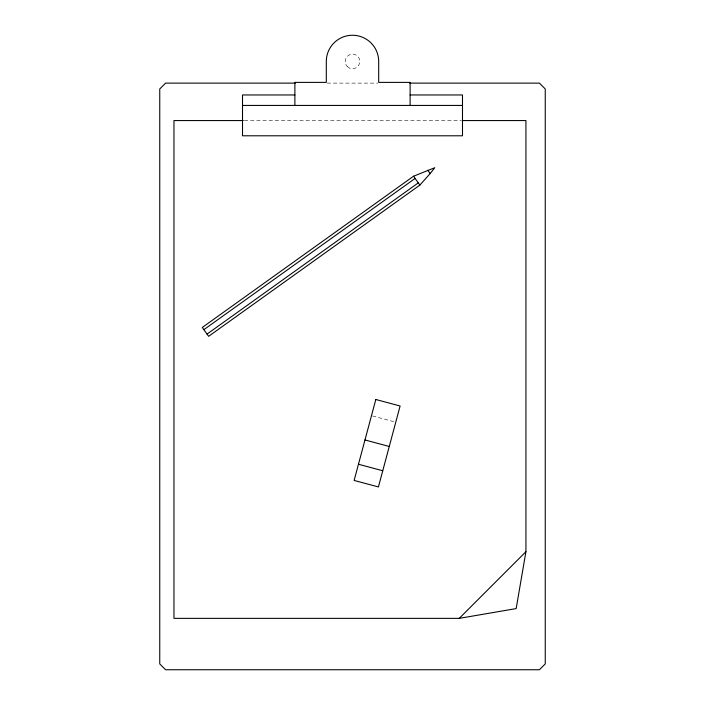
<?xml version="1.0" encoding="UTF-8"?>
<svg xmlns="http://www.w3.org/2000/svg" width="705" height="705" viewBox="0 0 705 705"><rect width="100%" height="100%" fill="white"/><g stroke="black" fill="none" stroke-linecap="round" stroke-linejoin="round"><path stroke-width="0.53" stroke-dasharray="3.52 2.64" d="M327.208 83.119L377.792 83.119M244.353 120.564L461.035 120.564M372.54 415.959L393.654 421.616M347.318 66.622A7.332 7.332 0 0 0 359.585 63.335A7.332 7.332 0 0 0 350.605 54.355A7.332 7.332 0 0 0 347.318 66.622"/><path stroke-width="1.06" d="M462.136 120.564L525.93 120.564L525.93 551.68L516.166 608.591L459.255 618.355L173.959 618.355L173.959 120.564L243.251 120.564M430.165 173.545L434.774 167.711L413.535 176.224L202.3 327.455L208.636 336.311L419.872 185.08L430.165 173.545L427.768 170.196M459.255 618.355L525.93 551.68M203.877 329.667L415.122 178.435M207.05 334.099L418.285 182.868M295.325 83.119L165.587 83.119L159.753 88.953L159.753 663.916L165.587 669.75L539.413 669.75L545.247 663.916L545.247 88.953L539.413 83.119L409.675 83.119M294.884 94.963L242.511 94.963L242.511 135.792L462.489 135.792L462.489 94.963L410.116 94.963M242.511 105.433L462.489 105.433M364.97 439.964L389.257 446.468M358.466 464.251L382.753 470.755M413.535 176.224L419.872 185.08M410.116 105.433L410.116 82.388L378.691 82.388L378.691 61.441A26.191 26.191 0 0 0 352.5 35.25A26.191 26.191 0 0 0 326.309 61.441L326.309 82.388L294.884 82.388L294.884 105.433M375.818 399.488L354.13 480.44L378.418 486.943L400.105 406.001L375.818 399.488"/></g></svg>
